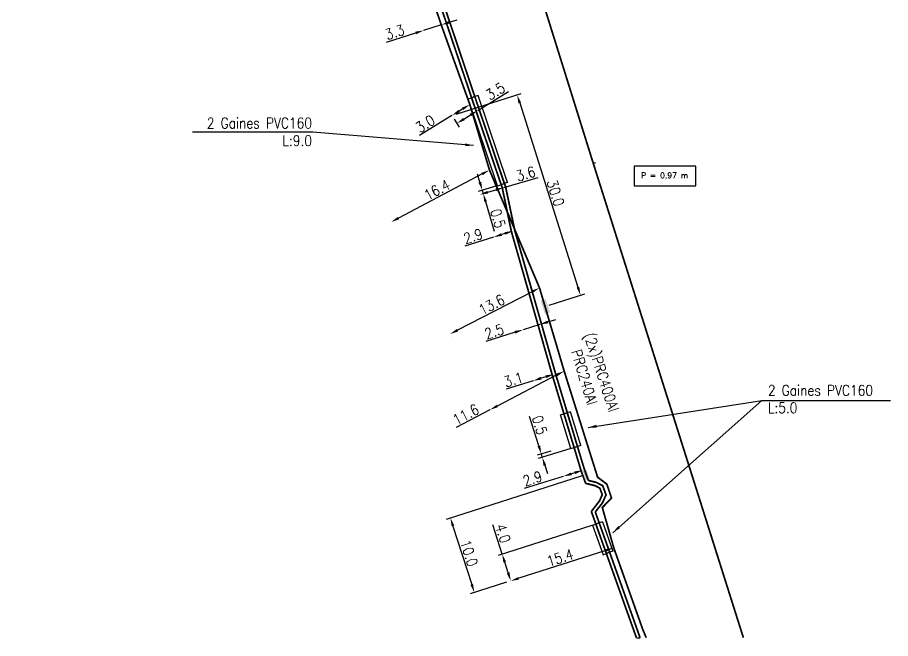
# Model space of a CAD drawing. Header units: millimetres. Extents: x 113457 to 114000, y 153000 to 154000.
# Drawn here: x 113809.5 to 113933.8, y 152999.9 to 153088.3 of the extents above; entities that cross this region are included whole.
import ezdxf
from ezdxf.enums import TextEntityAlignment as Align

# ---------------------------------------------------------------- set-up
doc = ezdxf.new("R2010")
doc.units = ezdxf.units.MM
doc.header["$PDMODE"] = 34
doc.layers.get('0').update_dxf_attribs({"linetype": 'CONTINUOUS'})
doc.layers.get('DEFPOINTS').update_dxf_attribs({"linetype": 'CONTINUOUS'})
for name, color, linetype in [('M_130', 3, 'M_ST_15'), ('M_300', 7, 'CONTINUOUS'), ('M_400', 7, 'CONTINUOUS')]:
    doc.layers.add(name, color=color, linetype=linetype)
doc.styles.add('M_ROMANS', font='ROMANS.shx', dxfattribs={"width": 0.75})
doc.styles.get("Standard").update_dxf_attribs({"font": 'romans.shx', "width": 0.85})
doc.linetypes.add('M_ST_15', pattern='A,5,-0.3,["XX",Standard,S=1,R=0,X=0,Y=-0.5],-2.5', length=7.8)
doc.dimstyles.get("Standard").update_dxf_attribs({"dimtxt": 1.5, "dimasz": 1.2, "dimexe": 0.625, "dimexo": 0.625, "dimgap": 0.25, "dimtad": 1, "dimdec": 1, "dimzin": 0, "dimdsep": 46, "dimtxsty": 'Standard', "dimcen": -0.5, "dimadec": 0, "dimazin": 0, "dimtfac": 1, "dimtdec": 1, "dimtmove": 0, "dimatfit": 3, "dimfxl": 1, "dimtolj": 1, "dimtzin": 0, "dimarcsym": 0})

# ---------------------------------------------------------------- blocks, each defined once
blk = doc.blocks.new('*D4')
at = {"layer": 'DEFPOINTS', "color": 0, "linetype": 'Continuous', "transparency": 16777216}
for p in [(113876.69, 153066.61), (113862.68, 153059.2), (113862.68, 153059.2)]:
    blk.add_point(p, dxfattribs=at)
at = {"layer": 'M_130', "color": 0, "linetype": 'Continuous', "lineweight": -2, "transparency": 16777216}
blk.add_line((113875.63, 153066.05), (113863.74, 153059.76), dxfattribs=at)
at = {"layer": 'M_130', "color": 0, "linetype": 'Continuous', "transparency": 16777216}
for points in [[(113875.53, 153066.22), (113875.72, 153065.87), (113876.69, 153066.61)], [(113863.65, 153059.94), (113863.83, 153059.59), (113862.68, 153059.2)]]:
    blk.add_solid(points, dxfattribs=at)
at = {"layer": 'M_130', "color": 0, "linetype": 'Continuous', "transparency": 16777216, "insert": (113869.22, 153063.79), "char_height": 1.5, "attachment_point": 5, "rotation": 27.8572}
blk.add_mtext('\\A1;16.4', dxfattribs=at)
blk = doc.blocks.new('*D5')
at = {"layer": 'DEFPOINTS', "color": 0, "linetype": 'Continuous', "transparency": 16777216}
for p in [(113883.81, 153049.82), (113871.08, 153043.25), (113871.08, 153043.25)]:
    blk.add_point(p, dxfattribs=at)
at = {"layer": 'M_130', "color": 0, "linetype": 'Continuous', "lineweight": -2, "transparency": 16777216}
for p, q in [((113882.75, 153049.27), (113872.14, 153043.8)), ((113884.1, 153049.27), (113884.1, 153049.27)), ((113871.36, 153042.69), (113871.36, 153042.69))]:
    blk.add_line(p, q, dxfattribs=at)
at = {"layer": 'M_130', "color": 0, "linetype": 'Continuous', "transparency": 16777216}
for points in [[(113882.65, 153049.45), (113882.84, 153049.1), (113883.81, 153049.82)], [(113872.05, 153043.98), (113872.24, 153043.62), (113871.08, 153043.25)]]:
    blk.add_solid(points, dxfattribs=at)
at = {"layer": 'M_130', "color": 0, "linetype": 'Continuous', "transparency": 16777216, "insert": (113876.99, 153047.43), "char_height": 1.5, "attachment_point": 5, "rotation": 27.3017}
blk.add_mtext('\\A1;13.6', dxfattribs=at)
blk = doc.blocks.new('*D6')
at = {"layer": 'DEFPOINTS', "color": 0, "linetype": 'Continuous', "transparency": 16777216}
for p in [(113887.32, 153037.97), (113876.72, 153032.44), (113876.72, 153032.44)]:
    blk.add_point(p, dxfattribs=at)
at = {"layer": 'M_130', "color": 0, "linetype": 'Continuous', "lineweight": -2, "transparency": 16777216}
for p, q in [((113886.26, 153037.42), (113877.78, 153032.99)), ((113876.72, 153032.44), (113871.93, 153029.94))]:
    blk.add_line(p, q, dxfattribs=at)
at = {"layer": 'M_130', "color": 0, "linetype": 'Continuous', "transparency": 16777216}
for points in [[(113886.17, 153037.6), (113886.35, 153037.24), (113887.32, 153037.97)], [(113877.69, 153033.17), (113877.88, 153032.82), (113876.72, 153032.44)]]:
    blk.add_solid(points, dxfattribs=at)
at = {"layer": 'M_130', "color": 0, "linetype": 'Continuous', "transparency": 16777216, "insert": (113873.33, 153031.8), "char_height": 1.5, "attachment_point": 5, "rotation": 27.5753}
blk.add_mtext('\\A1;11.6', dxfattribs=at)
blk = doc.blocks.new('*D7')
at = {"layer": 'DEFPOINTS', "color": 0, "linetype": 'Continuous', "transparency": 16777216}
for p in [(113894.38, 153012.79), (113879.71, 153008.09), (113879.71, 153008.09)]:
    blk.add_point(p, dxfattribs=at)
at = {"layer": 'M_130', "color": 0, "linetype": 'Continuous', "lineweight": -2, "transparency": 16777216}
blk.add_line((113893.24, 153012.42), (113880.85, 153008.46), dxfattribs=at)
at = {"layer": 'M_130', "color": 0, "linetype": 'Continuous', "transparency": 16777216}
for points in [[(113893.17, 153012.61), (113893.3, 153012.23), (113894.38, 153012.79)], [(113880.79, 153008.65), (113880.91, 153008.27), (113879.71, 153008.09)]]:
    blk.add_solid(points, dxfattribs=at)
at = {"layer": 'M_130', "color": 0, "linetype": 'Continuous', "transparency": 16777216, "insert": (113886.74, 153011.39), "char_height": 1.5, "attachment_point": 5, "rotation": 17.7463}
blk.add_mtext('\\A1;15.4', dxfattribs=at)
blk = doc.blocks.new('*D57')
at = {"layer": 'DEFPOINTS', "color": 0, "linetype": 'Continuous', "transparency": 16777216}
for p in [(113871.34, 153074.38), (113889.64, 153048.77), (113884.6, 153047.18)]:
    blk.add_point(p, dxfattribs=at)
at = {"layer": 'M_300', "color": 0, "linetype": 'Continuous', "lineweight": -2, "transparency": 16777216}
for p, q in [((113871.93, 153074.56), (113881.22, 153077.5)), ((113880.99, 153076.17), (113889.28, 153049.92)), ((113885.19, 153047.37), (113890.24, 153048.96))]:
    blk.add_line(p, q, dxfattribs=at)
at = {"layer": 'M_300', "color": 0, "linetype": 'Continuous', "transparency": 16777216}
for points in [[(113881.18, 153076.23), (113880.8, 153076.11), (113880.63, 153077.31)], [(113889.47, 153049.98), (113889.09, 153049.86), (113889.64, 153048.77)]]:
    blk.add_solid(points, dxfattribs=at)
at = {"layer": 'M_300', "color": 0, "linetype": 'Continuous', "transparency": 16777216, "insert": (113886.09, 153063.34), "char_height": 1.5, "attachment_point": 5, "rotation": 287.5352}
blk.add_mtext('\\A1;30.0', dxfattribs=at)
blk = doc.blocks.new('M_300_03')
at = {"color": 0, "linetype": 'Continuous'}
blk.add_solid([(-1, 0.75), (-1, 0), (1, 0.75), (1, 0)], dxfattribs=at)
at = {"color": 0, "linetype": 'Continuous', "style": 'M_ROMANS', "width": 0.75, "flags": 3}
for tag, p in [('DEF_LEG', (0, -4.625)), ('DEF_COUP', (0, -7.125)), ('DEF_TYPE', (0, -9.625))]:
    blk.add_attdef(tag, text='', height=1.2, dxfattribs=at).set_placement(p, align=Align.MIDDLE)
blk = doc.blocks.new('*D107')
at = {"layer": 'DEFPOINTS', "color": 0, "linetype": 'Continuous', "transparency": 16777216}
for p in [(113887.2, 153022.98), (113887.2, 153022.98), (113889.97, 153023.85)]:
    blk.add_point(p, dxfattribs=at)
at = {"layer": 'M_130', "color": 0, "linetype": 'Continuous', "lineweight": -2, "transparency": 16777216}
for p, q in [((113887.2, 153022.98), (113881.63, 153021.24)), ((113888.83, 153023.49), (113888.35, 153023.34))]:
    blk.add_line(p, q, dxfattribs=at)
at = {"layer": 'M_130', "color": 0, "linetype": 'Continuous', "transparency": 16777216}
for points in [[(113888.29, 153023.53), (113888.41, 153023.15), (113887.2, 153022.98)], [(113888.77, 153023.68), (113888.89, 153023.3), (113889.97, 153023.85)]]:
    blk.add_solid(points, dxfattribs=at)
at = {"layer": 'M_130', "color": 0, "linetype": 'Continuous', "transparency": 16777216, "insert": (113882.81, 153022.66), "char_height": 1.5, "attachment_point": 5, "rotation": 17.3673}
blk.add_mtext('\\A1;2.9', dxfattribs=at)
blk = doc.blocks.new('*D108')
at = {"layer": 'DEFPOINTS', "color": 0, "linetype": 'Continuous', "transparency": 16777216}
for p in [(113882.89, 153036.59), (113882.89, 153036.59), (113885.85, 153037.53)]:
    blk.add_point(p, dxfattribs=at)
at = {"layer": 'M_130', "color": 0, "linetype": 'Continuous', "lineweight": -2, "transparency": 16777216}
for p, q in [((113882.89, 153036.59), (113879.07, 153035.39)), ((113884.7, 153037.17), (113884.03, 153036.96))]:
    blk.add_line(p, q, dxfattribs=at)
at = {"layer": 'M_130', "color": 0, "linetype": 'Continuous', "transparency": 16777216}
for points in [[(113883.97, 153037.15), (113884.1, 153036.76), (113882.89, 153036.59)], [(113884.64, 153037.36), (113884.76, 153036.98), (113885.85, 153037.53)]]:
    blk.add_solid(points, dxfattribs=at)
at = {"layer": 'M_130', "color": 0, "linetype": 'Continuous', "transparency": 16777216, "insert": (113880.11, 153036.76), "char_height": 1.5, "attachment_point": 5, "rotation": 17.5352}
blk.add_mtext('\\A1;3.1', dxfattribs=at)
blk = doc.blocks.new('*D109')
at = {"layer": 'DEFPOINTS', "color": 0, "linetype": 'Continuous', "transparency": 16777216}
for p in [(113883.84, 153044.61), (113881.46, 153043.86), (113881.46, 153043.86)]:
    blk.add_point(p, dxfattribs=at)
at = {"layer": 'M_130', "color": 0, "linetype": 'Continuous', "lineweight": -2, "transparency": 16777216}
for p, q in [((113884.99, 153044.97), (113886.13, 153045.34)), ((113881.27, 153044.46), (113881.27, 153044.46)), ((113883.84, 153044.61), (113881.46, 153043.86)), ((113883.66, 153045.21), (113883.66, 153045.21)), ((113880.32, 153043.5), (113876.15, 153042.18))]:
    blk.add_line(p, q, dxfattribs=at)
at = {"layer": 'M_130', "color": 0, "linetype": 'Continuous', "transparency": 16777216}
for points in [[(113884.93, 153045.16), (113885.05, 153044.78), (113883.84, 153044.61)], [(113880.26, 153043.69), (113880.38, 153043.31), (113881.46, 153043.86)]]:
    blk.add_solid(points, dxfattribs=at)
at = {"layer": 'M_130', "color": 0, "linetype": 'Continuous', "transparency": 16777216, "insert": (113877.36, 153043.61), "char_height": 1.5, "attachment_point": 5, "rotation": 17.5352}
blk.add_mtext('\\A1;2.5', dxfattribs=at)
blk = doc.blocks.new('*D110')
at = {"layer": 'DEFPOINTS', "color": 0, "linetype": 'Continuous', "transparency": 16777216}
for p in [(113880.05, 153057.94), (113877.28, 153057.06), (113877.28, 153057.06)]:
    blk.add_point(p, dxfattribs=at)
at = {"layer": 'M_130', "color": 0, "linetype": 'Continuous', "lineweight": -2, "transparency": 16777216}
for p, q in [((113877.28, 153057.06), (113873.17, 153055.76)), ((113878.9, 153057.57), (113878.43, 153057.42))]:
    blk.add_line(p, q, dxfattribs=at)
at = {"layer": 'M_130', "color": 0, "linetype": 'Continuous', "transparency": 16777216}
for points in [[(113878.84, 153057.77), (113878.96, 153057.38), (113880.05, 153057.94)], [(113878.37, 153057.61), (113878.49, 153057.23), (113877.28, 153057.06)]]:
    blk.add_solid(points, dxfattribs=at)
at = {"layer": 'M_130', "color": 0, "linetype": 'Continuous', "transparency": 16777216, "insert": (113874.35, 153057.19), "char_height": 1.5, "attachment_point": 5, "rotation": 17.5352}
blk.add_mtext('\\A1;2.9', dxfattribs=at)
blk = doc.blocks.new('*D111')
at = {"layer": 'DEFPOINTS', "color": 0, "linetype": 'Continuous', "transparency": 16777216}
for p in [(113878.75, 153064.13), (113875.3, 153063.11), (113875.3, 153063.11)]:
    blk.add_point(p, dxfattribs=at)
at = {"layer": 'M_130', "color": 0, "linetype": 'Continuous', "lineweight": -2, "transparency": 16777216}
for p, q in [((113878.75, 153064.13), (113883.64, 153065.57)), ((113876.45, 153063.45), (113877.6, 153063.79))]:
    blk.add_line(p, q, dxfattribs=at)
at = {"layer": 'M_130', "color": 0, "linetype": 'Continuous', "transparency": 16777216}
for points in [[(113877.54, 153063.98), (113877.66, 153063.6), (113878.75, 153064.13)], [(113876.39, 153063.64), (113876.5, 153063.26), (113875.3, 153063.11)]]:
    blk.add_solid(points, dxfattribs=at)
at = {"layer": 'M_130', "color": 0, "linetype": 'Continuous', "transparency": 16777216, "insert": (113881.84, 153066.08), "char_height": 1.5, "attachment_point": 5, "rotation": 16.4364}
blk.add_mtext('\\A1;3.6', dxfattribs=at)
blk = doc.blocks.new('*D112')
at = {"layer": 'DEFPOINTS', "color": 0, "linetype": 'Continuous', "transparency": 16777216}
for p in [(113875.01, 153075.09), (113871.34, 153074.38), (113872.03, 153073.25)]:
    blk.add_point(p, dxfattribs=at)
at = {"layer": 'M_130', "color": 0, "linetype": 'Continuous', "lineweight": -2, "transparency": 16777216}
for p, q in [((113875.01, 153075.09), (113879.4, 153077.81)), ((113871.66, 153073.84), (113872.36, 153072.72)), ((113873.05, 153073.88), (113873.99, 153074.46))]:
    blk.add_line(p, q, dxfattribs=at)
at = {"layer": 'M_130', "color": 0, "linetype": 'Continuous', "transparency": 16777216}
for points in [[(113873.88, 153074.63), (113874.09, 153074.29), (113875.01, 153075.09)], [(113872.95, 153074.05), (113873.16, 153073.71), (113872.03, 153073.25)]]:
    blk.add_solid(points, dxfattribs=at)
at = {"layer": 'M_130', "color": 0, "linetype": 'Continuous', "transparency": 16777216, "insert": (113877.53, 153077.83), "char_height": 1.5, "attachment_point": 5, "rotation": 31.773}
blk.add_mtext('\\A1;3.5', dxfattribs=at)
blk = doc.blocks.new('*D128')
at = {"layer": 'DEFPOINTS', "color": 0, "linetype": 'Continuous', "transparency": 16777216}
for p in [(113890.46, 153023.23), (113879.71, 153008.09), (113874.52, 153006.43)]:
    blk.add_point(p, dxfattribs=at)
at = {"layer": 'M_300', "color": 0, "linetype": 'Continuous', "lineweight": -2, "transparency": 16777216}
for p, q in [((113889.86, 153023.04), (113870.53, 153016.85)), ((113871.49, 153015.9), (113874.16, 153007.58)), ((113879.12, 153007.9), (113873.93, 153006.24))]:
    blk.add_line(p, q, dxfattribs=at)
at = {"layer": 'M_300', "color": 0, "linetype": 'Continuous', "transparency": 16777216}
for points in [[(113871.69, 153015.96), (113871.3, 153015.84), (113871.13, 153017.04)], [(113874.35, 153007.64), (113873.97, 153007.52), (113874.52, 153006.43)]]:
    blk.add_solid(points, dxfattribs=at)
at = {"layer": 'M_300', "color": 0, "linetype": 'Continuous', "transparency": 16777216, "insert": (113873.78, 153012.04), "char_height": 1.5, "attachment_point": 5, "rotation": 287.7449}
blk.add_mtext('\\A1;10.0', dxfattribs=at)
blk = doc.blocks.new('*D129')
at = {"layer": 'DEFPOINTS', "color": 0, "linetype": 'Continuous', "transparency": 16777216}
for p in [(113891.83, 153016.17), (113879.71, 153008.09), (113879.71, 153008.09)]:
    blk.add_point(p, dxfattribs=at)
at = {"layer": 'M_400', "color": 0, "linetype": 'Continuous', "lineweight": -2, "transparency": 16777216}
for p, q in [((113878.49, 153011.9), (113877.16, 153016.07)), ((113891.24, 153015.98), (113877.9, 153011.71)), ((113879.35, 153009.24), (113878.86, 153010.76)), ((113879.12, 153007.9), (113879.12, 153007.9))]:
    blk.add_line(p, q, dxfattribs=at)
at = {"layer": 'M_400', "color": 0, "linetype": 'Continuous', "transparency": 16777216}
for points in [[(113879.05, 153010.82), (113878.67, 153010.7), (113878.49, 153011.9)], [(113879.54, 153009.3), (113879.15, 153009.18), (113879.71, 153008.09)]]:
    blk.add_solid(points, dxfattribs=at)
at = {"layer": 'M_400', "color": 0, "linetype": 'Continuous', "transparency": 16777216, "insert": (113878.6, 153014.86), "char_height": 1.5, "attachment_point": 5, "rotation": 287.7449}
blk.add_mtext('\\A1;4.0', dxfattribs=at)
blk = doc.blocks.new('*D130')
at = {"layer": 'DEFPOINTS', "color": 0, "linetype": 'Continuous', "transparency": 16777216}
for p in [(113886.02, 153026.78), (113888.73, 153027.11), (113884.07, 153026.17)]:
    blk.add_point(p, dxfattribs=at)
at = {"layer": 'M_400', "color": 0, "linetype": 'Continuous', "lineweight": -2, "transparency": 16777216}
for p, q in [((113883.71, 153027.32), (113882.4, 153031.49)), ((113885.42, 153026.59), (113883.47, 153025.98)), ((113888.13, 153026.92), (113883.62, 153025.51)), ((113884.21, 153025.69), (113884.07, 153026.17)), ((113884.57, 153024.55), (113884.93, 153023.4))]:
    blk.add_line(p, q, dxfattribs=at)
at = {"layer": 'M_400', "color": 0, "linetype": 'Continuous', "transparency": 16777216}
for points in [[(113883.9, 153027.38), (113883.52, 153027.26), (113884.07, 153026.17)], [(113884.76, 153024.61), (113884.38, 153024.49), (113884.21, 153025.69)]]:
    blk.add_solid(points, dxfattribs=at)
at = {"layer": 'M_400', "color": 0, "linetype": 'Continuous', "transparency": 16777216, "insert": (113883.83, 153030.27), "char_height": 1.5, "attachment_point": 5, "rotation": 287.3673}
blk.add_mtext('\\A1;0.5', dxfattribs=at)
blk = doc.blocks.new('*D131')
at = {"layer": 'DEFPOINTS', "color": 0, "linetype": 'Continuous', "transparency": 16777216}
for p in [(113878.33, 153064.52), (113875.3, 153063.11), (113875.8, 153063.26)]:
    blk.add_point(p, dxfattribs=at)
at = {"layer": 'M_400', "color": 0, "linetype": 'Continuous', "lineweight": -2, "transparency": 16777216}
for p, q in [((113875.32, 153064.89), (113874.98, 153066.04)), ((113877.73, 153064.35), (113875.06, 153063.56)), ((113875.66, 153063.74), (113875.8, 153063.26)), ((113875.9, 153063.29), (113876.4, 153063.43)), ((113876.14, 153062.11), (113877.37, 153057.91))]:
    blk.add_line(p, q, dxfattribs=at)
at = {"layer": 'M_400', "color": 0, "linetype": 'Continuous', "transparency": 16777216}
for points in [[(113875.51, 153064.94), (113875.12, 153064.83), (113875.66, 153063.74)], [(113876.33, 153062.16), (113875.95, 153062.05), (113875.8, 153063.26)]]:
    blk.add_solid(points, dxfattribs=at)
at = {"layer": 'M_400', "color": 0, "linetype": 'Continuous', "transparency": 16777216, "insert": (113877.88, 153059.72), "char_height": 1.5, "attachment_point": 5, "rotation": 286.4364}
blk.add_mtext('\\A1;0.5', dxfattribs=at)
blk = doc.blocks.new('*D164')
at = {"layer": 'DEFPOINTS', "color": 0, "linetype": 'Continuous', "transparency": 16777216}
for p in [(113873.89, 153075.95), (113871.34, 153074.37), (113871.34, 153074.37)]:
    blk.add_point(p, dxfattribs=at)
at = {"layer": 'M_130', "color": 0, "linetype": 'Continuous', "lineweight": -2, "transparency": 16777216}
for p, q in [((113872.87, 153075.32), (113872.36, 153075.01)), ((113871.34, 153074.37), (113866.72, 153071.52)), ((113871.66, 153073.84), (113871.66, 153073.84))]:
    blk.add_line(p, q, dxfattribs=at)
at = {"layer": 'M_130', "color": 0, "linetype": 'Continuous', "transparency": 16777216}
for points in [[(113872.25, 153075.18), (113872.46, 153074.84), (113871.34, 153074.37)], [(113872.76, 153075.49), (113872.97, 153075.15), (113873.89, 153075.95)]]:
    blk.add_solid(points, dxfattribs=at)
at = {"layer": 'M_130', "color": 0, "linetype": 'Continuous', "transparency": 16777216, "insert": (113867.54, 153073.2), "char_height": 1.5, "attachment_point": 5, "rotation": 31.773}
blk.add_mtext('\\A1;3.0', dxfattribs=at)
blk = doc.blocks.new('*D165')
at = {"layer": 'DEFPOINTS', "color": 0, "linetype": 'Continuous', "transparency": 16777216}
for p in [(113867.31, 153086.5), (113867.31, 153086.5), (113869.82, 153087.29)]:
    blk.add_point(p, dxfattribs=at)
at = {"layer": 'M_130', "color": 0, "linetype": 'Continuous', "lineweight": -2, "transparency": 16777216}
for p, q in [((113870.96, 153087.66), (113872.1, 153088.02)), ((113869.82, 153087.29), (113867.31, 153086.5)), ((113866.17, 153086.13), (113862, 153084.8))]:
    blk.add_line(p, q, dxfattribs=at)
at = {"layer": 'M_130', "color": 0, "linetype": 'Continuous', "transparency": 16777216}
for points in [[(113870.9, 153087.85), (113871.02, 153087.47), (113869.82, 153087.29)], [(113866.11, 153086.32), (113866.23, 153085.94), (113867.31, 153086.5)]]:
    blk.add_solid(points, dxfattribs=at)
at = {"layer": 'M_130', "color": 0, "linetype": 'Continuous', "transparency": 16777216, "insert": (113863.21, 153086.24), "char_height": 1.5, "attachment_point": 5, "rotation": 17.6778}
blk.add_mtext('\\A1;3.3', dxfattribs=at)

msp = doc.modelspace()

# ---------------------------------------------------------------- linework, layer by layer
at = {"layer": 'M_130'}
msp.add_line((113897.6, 153000), (113898.12, 153000), dxfattribs=at)
at = {"layer": 'M_130', "color": 3, "const_width": 0.25, "flags": 128}
msp.add_lwpolyline([(113600.93, 153746.5), (113600.99, 153746.4, 0.428385), (113601.68, 153746.18), (113607.27, 153749.26), (113613.6, 153738.15), (113617.59, 153730.93), (113627.64, 153713.73), (113633.66, 153703.28), (113634.89, 153702.89), (113642.61, 153688.33), (113659.22, 153658.22), (113661.61, 153658.01), (113682.78, 153621.93), (113689.73, 153609.19), (113695.16, 153597.71), (113699.59, 153588.68), (113700.62, 153586.59), (113705.52, 153577.33), (113706.89, 153574.79), (113707.44, 153573.78), (113707.98, 153572.76), (113709.45, 153570.05), (113697.01, 153562.87), (113708.26, 153543.52), (113716.06, 153528.68), (113720.54, 153519.82), (113733.76, 153495.49), (113736.56, 153491.2), (113736.56, 153491.2), (113743.26, 153477.26), (113744.81, 153476.98), (113746.31, 153472.73), (113750.73, 153461.89), (113752.75, 153456.7), (113755.8, 153446.67), (113758.42, 153439.25), (113761.41, 153429.48), (113764.64, 153420.14), (113769.79, 153403.63), (113780.29, 153369.59), (113787.25, 153348.78), (113787.25, 153348.78), (113798.42, 153311.54), (113801.13, 153302.96), (113806.16, 153289.16), (113806.16, 153289.16), (113807.04, 153286.49), (113808.56, 153286.16), (113812.6, 153273.52), (113829.3, 153219.45), (113837.36, 153194.14), (113846.95, 153162.16), (113850.97, 153149.45), (113855.89, 153134.33), (113857.89, 153127.76), (113858.23, 153125.9), (113858.69, 153121.87), (113865.19, 153101.06), (113869.82, 153087.29), (113871.17, 153083.51), (113873.89, 153075.95), (113876.69, 153066.61), (113876.69, 153066.61), (113883.81, 153049.82), (113887.32, 153037.97), (113892.08, 153022.86), (113893.4, 153021.86), (113894.06, 153019.89), (113892.75, 153018.54), (113894.38, 153012.79), (113898.51, 153001.16), (113899, 153000)], format="xyb", dxfattribs=at)
at = {"layer": 'M_130', "const_width": 0.25, "flags": 128}
msp.add_lwpolyline([(113602.75, 153741.7), (113602.87, 153741.46), (113604.64, 153736.62), (113605.35, 153733.1, 0.345211), (113605.82, 153732.7), (113606.37, 153732.68), (113618.03, 153736.21, -0.329713), (113619.37, 153735.54), (113620.82, 153732.68), (113625.31, 153724.6), (113629.14, 153717.79), (113644.37, 153688.94), (113649.36, 153679.77), (113659.97, 153659.25), (113665.28, 153649.93), (113669.75, 153642.22), (113676.07, 153631.12), (113682.33, 153620.22), (113682.33, 153620.22), (113700.15, 153586.33), (113703.05, 153583.5), (113709.21, 153572.86), (113711.92, 153567.58), (113714.7, 153562.15), (113718.67, 153555.63), (113723.36, 153547.23), (113743.31, 153509.44), (113746.28, 153504.07), (113749.18, 153499.99), (113755.59, 153487.46), (113759.63, 153478.42), (113764.07, 153469.1), (113769.1, 153456.29), (113771.9, 153448), (113798.96, 153363), (113808.82, 153330.99), (113810.59, 153325.27), (113822.14, 153287.87), (113822.82, 153286.66), (113823.19, 153286.03), (113825.26, 153279.46), (113837.38, 153242.17), (113855.16, 153186.99), (113856.72, 153181.23), (113867.03, 153146.66), (113868.1, 153143.04), (113873.81, 153124.39), (113881.34, 153100.24), (113884.83, 153088.79), (113891.28, 153068.14), (113912.83, 153000)], format="xyb", dxfattribs=at)
at = {"layer": 'M_130', "flags": 128}
msp.add_lwpolyline([(113897.6, 153000, 0.25, 0.25, 0), (113891.23, 153017.86, 0.25, 0.25, -0.255764), (113891.27, 153018.09, 0.25, 0.25, 0), (113892.33, 153019.45, 0.25, 0.25, 0.061213), (113892.36, 153019.5, 0.25, 0.25, 0), (113892.74, 153020.37, 0.25, 0.25, 0), (113892.4, 153021.29, 0.25, 0.25, 0), (113891.72, 153021.65, 0.25, 0.25, 0), (113890.5, 153021.95, 0.25, 0.25, -0.250986), (113890.33, 153022.11, 0.25, 0.25, 0), (113889.73, 153023.77, 0.25, 0.25, 0), (113885.61, 153037.46, 0.25, 0.25, 0), (113883.6, 153044.54, 0.25, 0.25, 0), (113879.8, 153057.88, 0.25, 0.25, 0), (113878.51, 153064.06, 0.25, 0.25, 0), (113874.8, 153074.96, 0.25, 0.25, 0), (113867.47, 153096.7, 0.25, 0.25, 0), (113866.77, 153099.55, 0.25, 0.25, 0), (113859.04, 153124.16, 0.25, 0.25, 0), (113856.84, 153128.12, 0.25, 0.25, 0), (113855.04, 153132.97, 0.25, 0.25, 0), (113849.6, 153149.97, 0.25, 0.25, 0), (113847.03, 153156.84, 0.25, 0.25, 0), (113846.68, 153159.41, 0.25, 0.25, 0), (113834.54, 153197.66, 0.25, 0.25, 0), (113828.91, 153214.4, 0.25, 0.25, 0), (113826.16, 153224.23, 0.25, 0.25, 0), (113818.78, 153248, 0.25, 0.25, 0), (113813.65, 153264.1, 0.25, 0.25, 0), (113807.74, 153283.19, 0.25, 0.25, 0), (113807.61, 153287.35, 0.25, 0.25, 0), (113805.7, 153294.09, 0.25, 0.25, 0), (113805.63, 153294.33, 0.25, 0.25, 0), (113799.36, 153311.84, 0.25, 0.25, 0), (113789.57, 153343.81, 0.25, 0.25, 0), (113784.59, 153360.16, 0.25, 0.25, 0), (113781.26, 153369.07, 0.25, 0.25, 0), (113777.04, 153382.84, 0.25, 0.25, 0), (113774, 153392.52, 0.25, 0.25, 0), (113771.04, 153401.97, 0.25, 0.25, 0), (113767.85, 153412.22, 0.25, 0.25, 0), (113762.52, 153428.73, 0.25, 0.25, 0), (113759.39, 153438.51, 0.25, 0.25, 0), (113756.88, 153446.02, 0.25, 0.25, 0), (113753.74, 153455.81, 0.25, 0.25, 0), (113737.67, 153491.18, 0.25, 0.25, -0.004387), (113737.67, 153491.18, 0.25, 0.25, 0), (113736.31, 153494.31, 0.25, 0.25, -0.390779), (113736.42, 153494.63, 0.25, 0.25, 0), (113736.77, 153494.82, 0.25, 0.25, 0), (113747.1, 153500.41, 0.25, 0.25, 0.429151), (113747.22, 153500.76, 0.25, 0.25, 0), (113746.67, 153501.81, 0, 0, 0)], format="xyseb", dxfattribs=at)
at = {"layer": 'M_130'}
msp.add_lwpolyline([(113898.12, 153000, 0.25, 0.25, 0), (113891.8, 153017.77, 0.25, 0.25, -0.255764), (113891.83, 153018, 0.25, 0.25, 0), (113892.76, 153019.19, 0.25, 0.25, 0.061213), (113892.79, 153019.25, 0.25, 0.25, 0), (113893.28, 153020.35, 0.25, 0.25, 0), (113892.8, 153021.65, 0.25, 0.25, 0), (113891.93, 153022.1, 0.25, 0.25, 0.059302), (113891.87, 153022.12, 0.25, 0.25, 0), (113890.88, 153022.37, 0.25, 0.25, -0.250986), (113890.71, 153022.53, 0.25, 0.25, 0), (113890.21, 153023.93, 0.25, 0.25, 0), (113886.09, 153037.6, 0.25, 0.25, 0), (113884.09, 153044.68, 0.25, 0.25, 0), (113880.29, 153058, 0.25, 0.25, 0), (113878.99, 153064.19, 0.25, 0.25, 0), (113875.22, 153075.22, 0.25, 0.25, 0), (113867.95, 153096.84, 0.25, 0.25, 0)], format="xyseb", dxfattribs=at)
at = {"layer": 'M_130', "linetype": 'Continuous', "flags": 128}
msp.add_lwpolyline([(113897.26, 153064.38, 0, 0, 0), (113891.44, 153067.76, 0, 0.25, 0), (113891.79, 153067.57, 0, 0, 0)], format="xyseb", dxfattribs=at)
msp.add_lwpolyline([(113897.26, 153064.38), (113906.06, 153064.38), (113906.06, 153067.18), (113897.26, 153067.18)], close=True, dxfattribs=at)
at = {"layer": 'M_400', "color": 7}
for p, q in [((113873.65, 153076.76), (113874.13, 153076.92)), ((113877.85, 153064.36), (113873.65, 153076.76)), ((113874.6, 153077.09), (113874.13, 153076.92)), ((113874.13, 153076.92), (113874.6, 153077.08)), ((113878.33, 153064.52), (113874.13, 153076.92)), ((113875.08, 153077.25), (113874.6, 153077.08)), ((113878.8, 153064.68), (113874.6, 153077.09)), ((113879.27, 153064.85), (113875.08, 153077.25)), ((113877.85, 153064.36), (113878.33, 153064.52)), ((113878.8, 153064.68), (113878.33, 153064.52)), ((113878.33, 153064.52), (113878.8, 153064.68)), ((113879.27, 153064.85), (113878.8, 153064.68)), ((113886.81, 153031.75), (113887.28, 153031.89)), ((113888.25, 153026.96), (113886.81, 153031.75)), ((113887.76, 153032.04), (113887.28, 153031.89)), ((113887.28, 153031.89), (113887.76, 153032.04)), ((113888.73, 153027.11), (113887.28, 153031.89)), ((113888.24, 153032.18), (113887.76, 153032.04)), ((113889.21, 153027.25), (113887.76, 153032.04)), ((113889.69, 153027.39), (113888.24, 153032.18)), ((113888.25, 153026.96), (113888.73, 153027.11)), ((113889.21, 153027.25), (113888.73, 153027.11)), ((113888.73, 153027.11), (113889.21, 153027.25)), ((113889.69, 153027.39), (113889.21, 153027.25)), ((113891.36, 153016.01), (113891.83, 153016.17)), ((113891.36, 153016.01), (113892.85, 153011.82)), ((113892.3, 153016.34), (113891.83, 153016.17)), ((113891.83, 153016.17), (113892.3, 153016.34)), ((113891.83, 153016.17), (113893.32, 153011.99)), ((113892.78, 153016.51), (113892.3, 153016.34)), ((113892.3, 153016.34), (113893.79, 153012.16)), ((113892.78, 153016.51), (113894.27, 153012.33)), ((113892.85, 153011.82), (113893.32, 153011.99)), ((113893.79, 153012.16), (113893.32, 153011.99)), ((113893.32, 153011.99), (113893.79, 153012.16)), ((113894.27, 153012.33), (113893.79, 153012.16))]:
    msp.add_line(p, q, dxfattribs=at)

# ---------------------------------------------------------------- block references
at = {"layer": 'M_300', "rotation": 287.5026615256581}
msp.add_blockref('M_300_03', (113884.28, 153047.04), dxfattribs=at)
at = {"layer": 'M_300', "xscale": 0.75, "yscale": 0.75, "zscale": 0.75, "rotation": 289.6081615728404}
msp.add_blockref('M_300_03', (113890.17, 153023.14), dxfattribs=at)

# ---------------------------------------------------------------- texts
at = {"layer": 'M_130', "linetype": 'Continuous'}
msp.add_text('P = 0.97 m', height=0.8, rotation=360, dxfattribs=at).set_placement((113901.61, 153065.84), align=Align.MIDDLE)
at = {"layer": 'M_130', "linetype": 'Continuous', "width": 0.85}
msp.add_text('(2x)PRC400Al', height=1.5, rotation=287.8211, dxfattribs=at).set_placement((113892.54, 153037.79), align=Align.MIDDLE)
msp.add_text('PRC240Al', height=1.5, rotation=286.78, dxfattribs=at).set_placement((113888.31, 153040.79))
at = {"layer": 'M_400', "linetype": 'Continuous', "char_height": 1.5}
for s, insert, attachment_point in [('\\A1;2 Gaines PVC160\\PL:9.0', (113851.42, 153070.05), 9), ('\\A1;2 Gaines PVC160\\PL:5.0', (113916.32, 153031.98), 7)]:
    msp.add_mtext(s, dxfattribs=dict(at, insert=insert, attachment_point=attachment_point))

# ---------------------------------------------------------------- dimensions: what is measured, and where the dimension line sits
at = {"layer": 'M_130', "linetype": 'Continuous'}
for base, p1, p2, angle, text, picture, middle, dimtype in [((113867.31, 153086.5), (113869.82, 153087.29), (113867.31, 153086.5), 17.6778, '3.3', '*D165', (113863.52, 153085.29), 160), ((113876.72, 153032.44), (113887.32, 153037.97), (113876.72, 153032.44), 207.5753, '11.6', '*D6', (113873.79, 153030.91), 161)]:
    dim = msp.add_linear_dim(base=base, p1=p1, p2=p2, angle=angle, text=text, dimstyle='Standard', dxfattribs=at)
    dim.commit()
    dim.dimension.update_dxf_attribs({"geometry": picture, "text_midpoint": middle, "dimtype": dimtype})
for base, p1, p2, angle, picture, middle in [((113872.03, 153073.25), (113875.01, 153075.09), (113871.34, 153074.37), 31.773, '*D112', (113878.06, 153076.98)), ((113871.34, 153074.37), (113873.89, 153075.95), (113871.34, 153074.37), 31.773, '*D164', (113868.07, 153072.35)), ((113875.3, 153063.11), (113878.75, 153064.13), (113875.3, 153063.11), 16.4364, '*D111', (113882.12, 153065.12)), ((113877.28, 153057.06), (113880.05, 153057.94), (113877.28, 153057.06), 17.5352, '*D110', (113874.65, 153056.23)), ((113881.46, 153043.86), (113883.84, 153044.61), (113881.46, 153043.86), 17.5352, '*D109', (113877.66, 153042.66)), ((113882.89, 153036.59), (113885.85, 153037.53), (113882.89, 153036.59), 17.5352, '*D108', (113880.41, 153035.81)), ((113887.2, 153022.98), (113889.97, 153023.85), (113887.2, 153022.98), 17.3673, '*D107', (113883.11, 153021.7))]:
    dim = msp.add_linear_dim(base=base, p1=p1, p2=p2, angle=angle, dimstyle='Standard', dxfattribs=at)
    dim.commit()
    dim.dimension.update_dxf_attribs({"geometry": picture, "text_midpoint": middle, "dimtype": 160})
for p1, p2, text, picture, middle in [((113876.69, 153066.61), (113862.68, 153059.2), '16.4', '*D4', (113869.22, 153063.79)), ((113883.81, 153049.82), (113871.08, 153043.25), '13.6', '*D5', (113876.99, 153047.43))]:
    dim = msp.add_aligned_dim(p1=p1, p2=p2, distance=0, text=text, dimstyle='Standard', dxfattribs=at)
    dim.commit()
    dim.dimension.update_dxf_attribs({"geometry": picture, "text_midpoint": middle})
dim = msp.add_aligned_dim(p1=(113894.38, 153012.79), p2=(113879.71, 153008.09), distance=0, dimstyle='Standard', dxfattribs=at)
dim.commit()
dim.dimension.update_dxf_attribs({"geometry": '*D7', "text_midpoint": (113886.74, 153011.39)})
at = {"layer": 'M_300', "linetype": 'Continuous'}
for base, p1, p2, angle, text, picture, middle in [((113889.64, 153048.77), (113871.34, 153074.37), (113884.6, 153047.18), 287.5352, '30.0', '*D57', (113885.14, 153063.04)), ((113874.52, 153006.43), (113890.46, 153023.23), (113879.71, 153008.09), 107.7449, '10.0', '*D128', (113872.83, 153011.74))]:
    dim = msp.add_linear_dim(base=base, p1=p1, p2=p2, angle=angle, text=text, dimstyle='Standard', dxfattribs=at)
    dim.commit()
    dim.dimension.update_dxf_attribs({"geometry": picture, "text_midpoint": middle, "dimtype": 160})
at = {"layer": 'M_400', "linetype": 'Continuous'}
for base, p1, p2, angle, picture, middle in [((113875.8, 153063.26), (113878.33, 153064.52), (113875.3, 153063.11), 106.4364, '*D131', (113876.93, 153059.43)), ((113884.07, 153026.17), (113888.73, 153027.11), (113886.02, 153026.78), 287.3673, '*D130', (113882.88, 153029.98)), ((113879.71, 153008.09), (113891.83, 153016.17), (113879.71, 153008.09), 107.7449, '*D129', (113877.64, 153014.56))]:
    dim = msp.add_linear_dim(base=base, p1=p1, p2=p2, angle=angle, dimstyle='Standard', dxfattribs=at)
    dim.commit()
    dim.dimension.update_dxf_attribs({"geometry": picture, "text_midpoint": middle, "dimtype": 160})

# ---------------------------------------------------------------- leaders
at = {"layer": 'M_400', "linetype": 'Continuous', "annotation_type": 0, "has_hookline": 1, "text_width": 16.88}
for points, hookline_direction in [([(113874.43, 153070.11), (113851.53, 153072.02)], 1), ([(113894.24, 153014.95), (113915.45, 153033.79), (113916.65, 153033.79)], 0)]:
    msp.add_leader(points, dimstyle='Standard', dxfattribs=dict(at, hookline_direction=hookline_direction))
at = {"layer": 'M_400', "linetype": 'Continuous'}
msp.add_leader([(113890.72, 153029.94), (113915.45, 153033.79)], dimstyle='Standard', dxfattribs=at)

doc.saveas('drawing.dxf')
